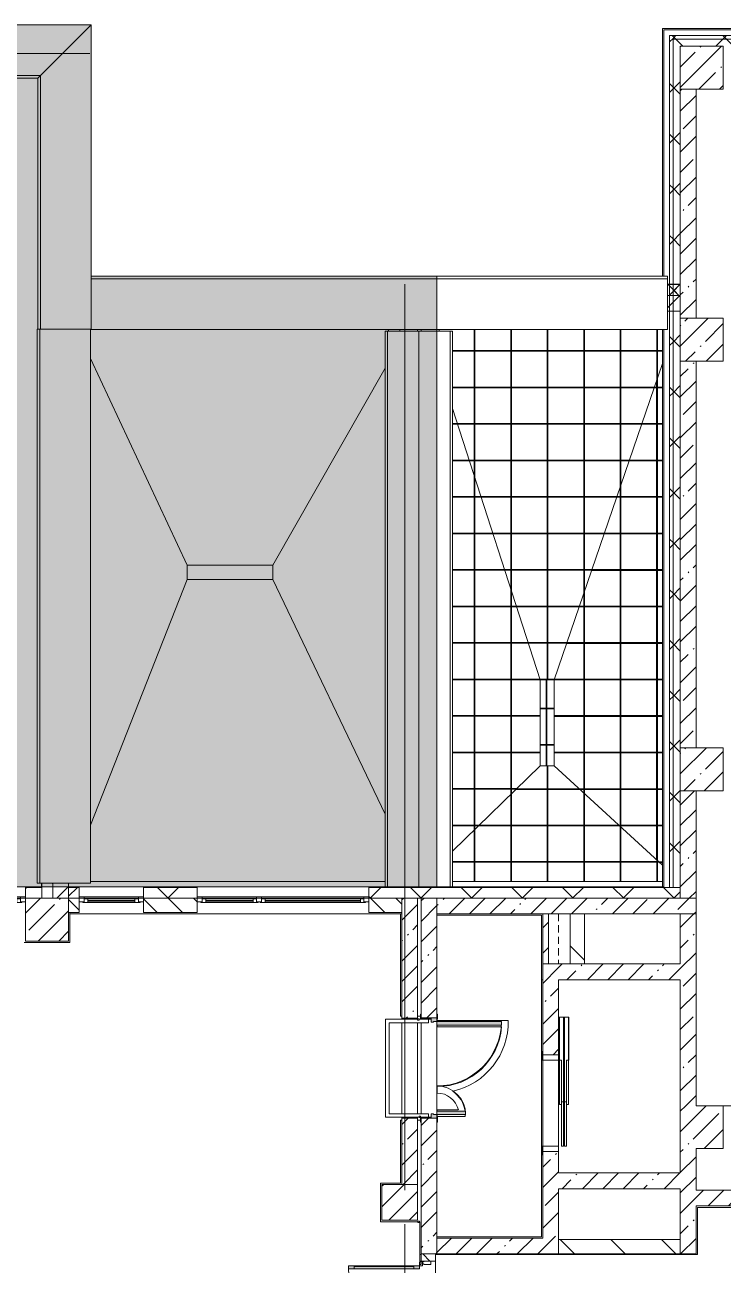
# Model space of a CAD drawing. Header units: millimetres. Extents: x 2623 to 210903, y -8553 to 29000.
# Drawn here: x 116893 to 126653, y 10072 to 27400 of the extents above; entities that cross this region are included whole.
import ezdxf

# ---------------------------------------------------------------- set-up
doc = ezdxf.new("R2010")
doc.units = ezdxf.units.MM
doc.linetypes.add('200_ШТРИХ__ш1_п0_6_', pattern=[160, 100, -60])
doc.linetypes.add('Осевая', pattern=[3175, 635, -476.25, 1587.5, -476.25])
for name, color, linetype, lineweight in [('A-DETL-3', 7, 'Continuous', 5), ('A-DETL-MBND-1', 7, '200_ШТРИХ__ш1_п0_6_', 9), ('A-GENM-2', 7, 'Continuous', 5), ('A-GLAZ-2', 7, 'Continuous', 5), ('A-GLAZ-CWMG-2', 7, 'Continuous', 5), ('A-ROOF-1', 7, 'Continuous', 5), ('A-ROOF-PATT', 7, 'Continuous', 5), ('A-WALL', 7, 'Continuous', 9), ('A-WALL-4', 7, 'Continuous', 5), ('I-WALL-4', 7, 'Continuous', 5), ('S-COLS-1', 7, 'Continuous', 5), ('Оси', 7, 'Continuous', 9), ('Оси-2', 7, 'Осевая', 9)]:
    doc.layers.add(name, color=color, linetype=linetype, lineweight=lineweight)
doc.layers.add('A-DETL-GENF-6', color=7, linetype='Continuous', lineweight=9, true_color=0xc0c0c0, transparency=0.4)
for name, color, linetype, lineweight, true_color in [('A-DETL-GENF-7', 7, 'Continuous', 5, 0xaaaaaa), ('A-DETL-GENF-8', 7, 'Continuous', 5, 0xe2e2e2), ('A-DOOR-4', 7, 'Continuous', 5, 0xe2e2e2), ('A-DOOR-5', 7, 'Continuous', 5, 0xaaaaaa), ('A-DOOR-FRAM-3', 7, 'Continuous', 5, 0xe2e2e2), ('A-DOOR-FRAM-5', 7, 'Continuous', 5, 0xaaaaaa), ('A-FLOR-2', 7, 'Continuous', 5, 0xb7b7b7), ('A-FLOR-3', 7, 'Continuous', 5, 0xaaaaaa), ('A-GENM-3', 7, 'Continuous', 5, 0x737373), ('A-WALL-5', 7, 'Continuous', 5, 0x737373), ('A-WALL-6', 7, 'Continuous', 9, 0x737373), ('I-WALL-5', 7, 'Continuous', 5, 0x737373)]:
    doc.layers.add(name, color=color, linetype=linetype, lineweight=lineweight, true_color=true_color)
pattern_1 = [(45, (83893.37, 0), (-353.5534, 353.5534), []), (135, (83893.37, 0), (-353.5534, -353.5534), [])]
pattern_2 = [(45, (83893.37, 0), (-285.123, 285.123), []), (45, (84178.5, 0), (-285.123, 285.123), [504.031, -100.806, 16.764, -84.042])]
pattern_3 = [(135, (83893.37, 0), (-353.5534, -353.5534), [])]

# ---------------------------------------------------------------- blocks, each defined once
blk = doc.blocks.new('парапет1 - парапет-18629556-3_1_3_птичка')
at = {"layer": 'A-GENM-2'}
blk.add_line((-2411, 27400), (33928, 27400), dxfattribs=at)
at = {"layer": 'A-GENM-3'}
for p, q in [((33926, 27398), (33219, 26691)), ((33928, 27398), (33928, 23147)), ((33219, 26691), (-1702, 26691)), ((33219, 26691), (33183, 26655)), ((33219, 23147), (33219, 26691)), ((-1665, 26654), (33182, 26654)), ((33182, 26654), (33182, 23147)), ((33928, 23147), (33920, 23147))]:
    blk.add_line(p, q, dxfattribs=at)
blk.add_open_spline([(33183, 26655), (33182, 26654), (33182, 26654), (33182, 26654), (33182, 26654)], degree=3, dxfattribs=at)
blk = doc.blocks.new('BSC_Колонна _Прямоугольная - 600х600-V62-3_1_3_птичка')
at = {"layer": 'S-COLS-1'}
h = blk.add_hatch(dxfattribs=at)
h.set_pattern_fill('FP_76', color=256, style=0, pattern_type=2)
h.set_pattern_definition([(45, (-42460, -26800), (-285.123, 285.123), []), (45, (-42174.88, -26800), (-285.123, 285.123), [504.031, -100.806, 16.764, -84.042])])
h.paths.add_polyline_path([(-300, -300), (300, -300), (300, 300), (-300, 300)])
for p, q in [((300, 300), (-300, 300)), ((-300, 300), (-300, -300)), ((300, -300), (300, 300)), ((-300, -300), (300, -300))]:
    blk.add_line(p, q, dxfattribs=at)
blk = doc.blocks.new('BSC_Колонна _Прямоугольная - 600х600-V67-3_1_3_птичка')
at = {"layer": 'S-COLS-1'}
h = blk.add_hatch(dxfattribs=at)
h.set_pattern_fill('FP_82', color=256, style=0, pattern_type=2)
h.set_pattern_definition([(45, (-42460, -17000), (-285.123, 285.123), []), (45, (-42174.88, -17000), (-285.123, 285.123), [504.031, -100.806, 16.764, -84.042])])
h.paths.add_polyline_path([(-300, -300), (300, -300), (300, 300), (-300, 300)])
for p, q in [((300, 300), (-300, 300)), ((-300, 300), (-300, -300)), ((300, -300), (300, 300)), ((-300, -300), (300, -300))]:
    blk.add_line(p, q, dxfattribs=at)
blk = doc.blocks.new('BSC_Колонна _Прямоугольная - 600х600-V68-3_1_3_птичка')
at = {"layer": 'S-COLS-1'}
h = blk.add_hatch(dxfattribs=at)
h.set_pattern_fill('FP_83', color=256, style=0, pattern_type=2)
h.set_pattern_definition([(45, (-42460, -23000), (-285.123, 285.123), []), (45, (-42174.88, -23000), (-285.123, 285.123), [504.031, -100.806, 16.764, -84.042])])
h.paths.add_polyline_path([(-300, -300), (300, -300), (300, 300), (-300, 300), (-300, -210)])
for p, q in [((300, 300), (-300, 300)), ((-300, 300), (-300, -300)), ((300, -300), (300, 300)), ((-300, -300), (300, -300))]:
    blk.add_line(p, q, dxfattribs=at)
blk = doc.blocks.new('BSC_Колонна _Прямоугольная - 600х600-V82-3_1_3_птичка')
at = {"layer": 'S-COLS-1'}
h = blk.add_hatch(dxfattribs=at)
h.set_pattern_fill('FP_93', color=256, style=0, pattern_type=2)
h.set_pattern_definition([(45, (-33310, -14900), (-285.123, 285.123), []), (45, (-33024.88, -14900), (-285.123, 285.123), [504.031, -100.806, 16.764, -84.042])])
h.paths.add_polyline_path([(-300, -300), (300, -300), (300, 300), (-300, 300), (-300, -208)])
for p, q in [((300, 300), (-300, 300)), ((-300, 300), (-300, -300)), ((300, -300), (300, 300)), ((-300, -300), (300, -300))]:
    blk.add_line(p, q, dxfattribs=at)
blk = doc.blocks.new('110_Дверь_СКБ_2Ст - Д-2 1450x2100h_Лестничная клетка EIS60-31576737-3_1_3_птичка')
at = {"layer": 'A-DOOR-4'}
for points in [[(-588, 507), (-588, 1010), (-638, 1010), (-638, 110), (-588, 110)], [(662, 510), (612, 510), (612, 110), (662, 110)], [(712, 30), (698, 30), (698, -110), (712, -110)]]:
    blk.add_hatch(color=256, dxfattribs=at).paths.add_polyline_path(points)
h = blk.add_hatch(color=256, dxfattribs=at)
h.paths.add_polyline_path([(712, 110), (662, 110), (662, 60), (652, 60), (652, 30), (712, 30)])
h.paths.add_polyline_path([(-628, 30), (-628, 60), (-638, 60), (-638, 110), (-688, 110), (-688, 30)])
at = {"layer": 'A-DOOR-FRAM-3'}
for points in [[(-673, 110), (-673, 118), (-743, 118), (-743, 110), (-697, 110)], [(-673, 30), (-688, 30), (-688, -110), (-673, -110)], [(767, 110), (767, 118), (698, 118), (698, 110)], [(-673, -110), (-743, -110), (-743, -118), (-673, -118)], [(767, -118), (767, -110), (698, -110), (698, -118)]]:
    blk.add_hatch(color=256, dxfattribs=at).paths.add_polyline_path(points)
at = {"layer": 'A-DOOR-5'}
for p, q in [((-638, 1010), (-638, 110)), ((-588, 1010), (-638, 1010)), ((-588, 110), (-588, 1010)), ((662, 510), (612, 510)), ((612, 510), (612, 110)), ((662, 110), (662, 510)), ((-638, 110), (-588, 110)), ((612, 110), (662, 110))]:
    blk.add_line(p, q, dxfattribs=at)
for centre, radius, start, end in [((-638, 110), 900, 0, 90), ((662, 110), 400, 90, 180)]:
    blk.add_arc(centre, radius, start, end, dxfattribs=at)
at = {"layer": 'A-DOOR-FRAM-5'}
for p, q in [((-673, 118), (-743, 118)), ((-743, 118), (-743, 110)), ((-743, 110), (-673, 110)), ((-638, 110), (-688, 110)), ((-688, 110), (-688, 30)), ((-688, 30), (-628, 30)), ((-673, 30), (-688, 30)), ((-688, 30), (-688, -110)), ((-673, 110), (-673, 118)), ((-673, -110), (-673, 30)), ((-638, 60), (-638, 110)), ((-628, 60), (-638, 60)), ((-628, 30), (-628, 60)), ((662, 60), (652, 60)), ((652, 60), (652, 30)), ((652, 30), (712, 30)), ((662, 110), (662, 60)), ((712, 110), (662, 110)), ((767, 118), (698, 118)), ((698, 118), (698, 110)), ((698, 110), (767, 110)), ((712, 30), (698, 30)), ((698, 30), (698, -110)), ((712, 30), (712, 110)), ((712, -110), (712, 30)), ((767, 110), (767, 118)), ((-673, -110), (-743, -110)), ((-743, -110), (-743, -118)), ((-743, -118), (-673, -118)), ((-688, -110), (-673, -110)), ((-673, -118), (-673, -110)), ((698, -110), (712, -110)), ((767, -110), (698, -110)), ((698, -110), (698, -118)), ((698, -118), (767, -118)), ((767, -118), (767, -110))]:
    blk.add_line(p, q, dxfattribs=at)
blk = doc.blocks.new('Gfhfgtnyfz rhsirf 1 - Gfhfgtnyfz rhsirf 3-21026214-3_1_3_птичка')
at = {"layer": 'A-GENM-2'}
for p, q in [((38780, 23120), (38966, 23120)), ((38966, 23120), (38998, 23120)), ((38966, 15358), (38966, 23120)), ((38998, 23120), (38999, 23120)), ((38999, 15358), (38999, 23120))]:
    blk.add_line(p, q, dxfattribs=at)
at = {"layer": 'A-GENM-3'}
for p, q in [((38057, 23120), (38057, 15358)), ((38057, 23120), (38058, 23120)), ((38058, 23120), (38090, 23120)), ((38090, 23120), (38528, 23120)), ((38090, 23120), (38090, 15358)), ((38528, 23120), (38780, 23120)), ((38528, 15358), (38528, 23120))]:
    blk.add_line(p, q, dxfattribs=at)
blk = doc.blocks.new('парапет6 - парапет-21094616-3_1_3_птичка')
at = {"layer": 'A-GENM-3'}
for p, q in [((33173, 23147), (33173, 15407)), ((33173, 23147), (33174, 23147)), ((33174, 23147), (33211, 23147)), ((33211, 23147), (33920, 23147)), ((33211, 23147), (33211, 15407)), ((33920, 15407), (33920, 23147)), ((33174, 15407), (33173, 15407)), ((33211, 15407), (33174, 15407)), ((33920, 15407), (33211, 15407))]:
    blk.add_line(p, q, dxfattribs=at)
blk = doc.blocks.new('120_Окно_СКБ_1Ст - 120_Окно_СКБ_1Ст 900х2500_h_-20664874-3_1_3_птичка')
at = {"layer": 'A-GLAZ-2'}
for p, q in [((-450, -127), (-450, -57)), ((-450, -57), (-380, -57)), ((450, -57), (-450, -57)), ((-380, -127), (-450, -127)), ((-450, -127), (-400, -127)), ((-380, -127), (-400, -127)), ((-400, -127), (-400, -137)), ((-400, -137), (400, -137)), ((400, -137), (-400, -137)), ((-380, -57), (-380, -127)), ((380, -87), (-380, -87)), ((-380, -87), (-380, -127)), ((-330, -137), (-330, -87)), ((-330, -107), (330, -107)), ((330, -117), (-330, -117)), ((330, -137), (330, -87)), ((380, -127), (380, -57)), ((380, -57), (450, -57)), ((380, -127), (380, -87)), ((450, -127), (380, -127)), ((400, -127), (380, -127)), ((400, -127), (450, -127)), ((400, -137), (400, -127)), ((450, -57), (450, -127))]:
    blk.add_line(p, q, dxfattribs=at)
blk = doc.blocks.new('120_Окно_СКБ_1Ст - 120_Окно_СКБ_1Ст_900х2500_h_-20705657-3_1_3_птичка')
at = {"layer": 'A-GLAZ-2'}
for p, q in [((-450, -127), (-450, -57)), ((-450, -57), (-380, -57)), ((450, -57), (-450, -57)), ((-380, -127), (-450, -127)), ((-450, -127), (-400, -127)), ((-380, -127), (-400, -127)), ((-400, -127), (-400, -137)), ((-400, -137), (400, -137)), ((400, -137), (-400, -137)), ((-380, -57), (-380, -127)), ((380, -87), (-380, -87)), ((-380, -87), (-380, -127)), ((-330, -137), (-330, -87)), ((-330, -107), (330, -107)), ((330, -117), (-330, -117)), ((330, -137), (330, -87)), ((380, -127), (380, -57)), ((380, -57), (450, -57)), ((380, -127), (380, -87)), ((450, -127), (380, -127)), ((400, -127), (380, -127)), ((400, -127), (450, -127)), ((400, -137), (400, -127)), ((450, -57), (450, -127))]:
    blk.add_line(p, q, dxfattribs=at)
blk = doc.blocks.new('120_Окно_СКБ_2Ст - 120_Окно_СКБ_2Ст 2400х2500 _мал створка слева_-22817474-3_1_3_птичка')
at = {"layer": 'A-GLAZ-2'}
for p, q in [((-1130, 127), (-1200, 127)), ((-1200, 127), (-1200, 57)), ((-1200, 127), (-1150, 127)), ((-1200, 57), (-1130, 57)), ((1200, 57), (-1200, 57)), ((-1150, 127), (-1150, 137)), ((-1150, 137), (320, 137)), ((320, 137), (-1150, 137)), ((-1130, 127), (-1150, 127)), ((-1130, 57), (-1130, 127)), ((-1130, 87), (-1130, 127)), ((300, 87), (-1130, 87)), ((-1080, 137), (-1080, 87)), ((250, 117), (-1080, 117)), ((-1080, 107), (250, 107)), ((250, 137), (250, 87)), ((370, 127), (300, 127)), ((300, 127), (300, 57)), ((300, 127), (300, 87)), ((320, 127), (300, 127)), ((300, 57), (370, 57)), ((320, 137), (320, 127)), ((320, 127), (350, 127)), ((350, 127), (350, 137)), ((350, 137), (1150, 137)), ((1150, 137), (350, 137)), ((370, 127), (350, 127)), ((370, 57), (370, 127)), ((370, 87), (370, 127)), ((1130, 87), (370, 87)), ((420, 137), (420, 87)), ((1080, 117), (420, 117)), ((420, 107), (1080, 107)), ((1080, 137), (1080, 87)), ((1200, 127), (1130, 127)), ((1130, 127), (1130, 57)), ((1130, 127), (1130, 87)), ((1150, 127), (1130, 127)), ((1130, 57), (1200, 57)), ((1150, 137), (1150, 127)), ((1150, 127), (1200, 127)), ((1200, 57), (1200, 127))]:
    blk.add_line(p, q, dxfattribs=at)
blk = doc.blocks.new('BSC_Колонна _Прямоугольная - 500х500-V168-3_1_3_птичка')
at = {"layer": 'S-COLS-1'}
h = blk.add_hatch(dxfattribs=at)
h.set_pattern_fill('FP_133', color=256, style=0, pattern_type=2)
h.set_pattern_definition([(45, (-38240, -10950), (-285.123, 285.123), []), (45, (-37954.88, -10950), (-285.123, 285.123), [504.031, -100.806, 16.764, -84.042])])
h.paths.add_polyline_path([(-250, -250), (250, -250), (250, 250), (-250, 250)])
for p, q in [((250, 250), (-250, 250)), ((-250, 250), (-250, -250)), ((250, -250), (250, 250)), ((-250, -250), (250, -250))]:
    blk.add_line(p, q, dxfattribs=at)
blk = doc.blocks.new('парапет10 - парапет-22960140-3_1_3_птичка')
at = {"layer": 'A-GENM-2'}
for p, q in [((41980, 23888), (33928, 23888)), ((38760, 23851), (41980, 23851)), ((41980, 23888), (41980, 23887)), ((41980, 23887), (41980, 23851)), ((41980, 23851), (41980, 23142)), ((41980, 23142), (38760, 23142))]:
    blk.add_line(p, q, dxfattribs=at)
at = {"layer": 'A-GENM-3'}
for p, q in [((33928, 23851), (38760, 23851)), ((38760, 23142), (33920, 23142))]:
    blk.add_line(p, q, dxfattribs=at)
blk = doc.blocks.new('DOR_Дверь лифта - 1350х2050h-V179-3_1_3_птичка')
at = {"layer": 'A-DOOR-5'}
for p, q in [((-600, 125), (-720, 125)), ((-720, 125), (-720, 110)), ((-720, 110), (-600, 110)), ((-675, 110), (-675, -110)), ((-600, 110), (-675, 110)), ((-600, 110), (-600, 125)), ((600, 110), (-600, 110)), ((-600, 110), (-600, -110)), ((720, 125), (600, 125)), ((600, 125), (600, 110)), ((600, -110), (600, 110)), ((675, 110), (600, 110)), ((600, 110), (720, 110)), ((675, -110), (675, 110)), ((720, 110), (720, 125)), ((-675, -110), (-600, -110)), ((-600, -110), (600, -110)), ((-600, -150), (-600, -180)), ((20, -150), (-600, -150)), ((-20, -120), (-20, -150)), ((600, -120), (-20, -120)), ((-20, -150), (600, -150)), ((20, -180), (20, -150)), ((600, -110), (675, -110)), ((600, -150), (600, -120)), ((-600, -180), (20, -180)), ((-600, -190), (-600, -220)), ((20, -190), (-600, -190)), ((-600, -220), (20, -220)), ((-20, -220), (-20, -250)), ((600, -220), (-20, -220)), ((-20, -250), (600, -250)), ((20, -220), (20, -190)), ((600, -250), (600, -220))]:
    blk.add_line(p, q, dxfattribs=at)
at = {"layer": 'A-DOOR-FRAM-5'}
for p, q in [((600, -117), (600, -120)), ((1203, -117), (600, -117)), ((600, -120), (1200, -120)), ((1200, -120), (1200, -180)), ((1203, -183), (1203, -117)), ((1200, -180), (20, -180)), ((20, -180), (20, -183)), ((20, -183), (1203, -183)), ((1203, -187), (20, -187)), ((20, -187), (20, -190)), ((20, -190), (1200, -190)), ((600, -250), (600, -253)), ((1200, -250), (600, -250)), ((600, -253), (1203, -253)), ((1200, -190), (1200, -250)), ((1203, -253), (1203, -187))]:
    blk.add_line(p, q, dxfattribs=at)
blk = doc.blocks.new('Дверь_Витражная_остекление_ - ДВН_ДАО_Главный вход_1800 в свету 5-32258809-3_1_3_птичка')
at = {"layer": 'A-DETL-GENF-8'}
for points in [[(-947.5, -1012.5), (-947.5, -20), (-992.5, -20), (-992.5, -1012.5)], [(1042.5, -1012.5), (1042.5, -20), (997.5, -20), (997.5, -1012.5)]]:
    blk.add_hatch(color=256, dxfattribs=at).paths.add_polyline_path(points)
at = {"layer": 'A-DETL-GENF-7'}
for p, q in [((-947.5, -20), (-992.5, -20)), ((-992.5, -1012.5), (-992.5, -20)), ((-947.5, -20), (-992.5, -20)), ((-992.5, -20), (-992.5, -1012.5)), ((-992.5, -100), (-947.5, -100)), ((-982.5, -932.5), (-982.5, -100)), ((-947.5, -1012.5), (-947.5, -20)), ((-947.5, -1012.5), (-947.5, -20)), ((988.5, -932.5), (988.5, -100)), ((997.5, -1012.5), (997.5, -20)), ((997.5, -20), (997.5, -1012.5)), ((1042.5, -100), (997.5, -100)), ((1032.5, -932.5), (1032.5, -100)), ((1042.5, -1012.5), (1042.5, -20)), ((1042.5, -1012.5), (1042.5, -20)), ((-992.5, -932.5), (-947.5, -932.5)), ((-992.5, -1012.5), (-947.5, -1012.5)), ((-992.5, -1012.5), (-947.5, -1012.5)), ((1042.5, -932.5), (997.5, -932.5)), ((1042.5, -1012.5), (997.5, -1012.5)), ((997.5, -1012.5), (1042.5, -1012.5))]:
    blk.add_line(p, q, dxfattribs=at)
at = {"layer": 'A-DOOR-5'}
for p, q in [((-1042.5, 20), (-992.5, 20)), ((-1042.5, -20), (-1042.5, 20)), ((-992.5, 20), (-992.5, -20)), ((992.5, 20), (1042.5, 20)), ((992.5, -20), (992.5, 20)), ((1042.5, 20), (1042.5, -20)), ((-992.5, -20), (-1042.5, -20)), ((-992.5, -1012.5), (-992.5, -20)), ((992.5, -1012.5), (992.5, -20)), ((1042.5, -20), (992.5, -20))]:
    blk.add_line(p, q, dxfattribs=at)
for centre, start, end in [((992.5, -20), 208.98841, 212.15997), ((992.5, -20), 218.4779, 270), ((-992.5, -20), 270, 285.59895)]:
    blk.add_arc(centre, 992.5, start, end, dxfattribs=at)
blk = doc.blocks.new('Прямоугольный импост - Импост структурный с накладкой - 160мм Темный-32469899-3_1_3_птичка')
at = {"layer": 'A-GLAZ-CWMG-2'}
for p, q in [((0, 17), (-50, 17)), ((-50, 17), (-50, 0)), ((-50, 0), (-40, 0)), ((-40, 0), (-40, -40)), ((-10, -40), (-10, 0)), ((-10, 0), (0, 0)), ((0, 0), (0, 17)), ((-40, -40), (-50, -40)), ((-50, -40), (-50, -140)), ((-50, -140), (0, -140)), ((0, -40), (-10, -40)), ((0, -140), (0, -40))]:
    blk.add_line(p, q, dxfattribs=at)

msp = doc.modelspace()

# ---------------------------------------------------------------- hatches: boundary and pattern name
at = {"layer": 'A-DETL-GENF-6'}
msp.add_hatch(color=256, dxfattribs=at).paths.add_polyline_path([(82965.6, 14774.9), (83625.4, 14774.9), (83625.4, 15358), (122653.4, 15358), (122653.4, 23888.3), (117821.4, 23888.3), (117821.4, 27398.1), (81484.3, 27398.1), (81484.3, 14774.9), (82499.5, 14774.9)])
at = {"layer": 'A-ROOF-PATT'}
h = msp.add_hatch(dxfattribs=at)
h.set_pattern_fill('FP_142', color=256, style=0, pattern_type=2)
h.set_pattern_definition([(0, (83908.45, -96.4), (0, 509.904), []), (0, (83908.45, -106.4), (0, 509.904), []), (90, (83913.45, -101.4), (-510, 3e-14), []), (90, (83903.45, -101.4), (-510, 3e-14), [])])
h.paths.add_polyline_path([(124093.4, 18250), (124293.4, 18250), (125803.4, 22668.2), (125803.4, 23141.9), (122683.4, 23141.9), (122683.4, 23120.1), (122872.1, 23120.1), (122872.1, 22038.8), (123982.6, 18593.7)])
h = msp.add_hatch(dxfattribs=at)
h.set_pattern_fill('FP_139', color=256, style=0, pattern_type=2)
h.set_pattern_definition([(270, (83979.97, -106.3), (509.179, 3e-14), []), (270, (83970, -106.3), (509.179, 3e-14), []), (0, (83975, -111.3), (0, 510), []), (0, (83975, -101.3), (0, 510), [])])
h.paths.add_polyline_path([(125803.4, 15660.1), (125803.4, 22668.2), (124293.4, 18250), (124293.4, 17050), (125598.6, 15848.6)])
h = msp.add_hatch(dxfattribs=at)
h.set_pattern_fill('FP_140', color=256, style=0, pattern_type=2)
h.set_pattern_definition([(90, (83975.4, -1125), (-509.077, 3e-14), []), (90, (83985.4, -1125), (-509.077, 3e-14), []), (180, (83980.4, -1120), (-6e-14, -510), []), (180, (83980.4, -1130), (-6e-14, -510), [])])
h.paths.add_polyline_path([(122872.1, 15858.1), (124093.4, 17050), (124093.4, 18250), (122872.1, 22038.8), (122872.1, 17005.5)])
h = msp.add_hatch(dxfattribs=at)
h.set_pattern_fill('FP_143', color=256, style=0, pattern_type=2)
h.set_pattern_definition([(0, (83893.37, 5), (0, 510), []), (0, (83893.37, -5), (0, 510), []), (90, (83898.37, 0), (-510, 3e-14), []), (90, (83888.37, 0), (-510, 3e-14), [])])
h.paths.add_polyline_path([(124293.4, 17050), (124293.4, 18250), (124093.4, 18250), (124093.4, 17050)])
h = msp.add_hatch(dxfattribs=at)
h.set_pattern_fill('FP_141', color=256, style=0, pattern_type=2)
h.set_pattern_definition([(180, (83909.3, -79.3), (-6e-14, -509.031), []), (180, (83909.3, -69.3), (-6e-14, -509.031), []), (270, (83904.3, -74.3), (510, 3e-14), []), (270, (83914.3, -74.3), (510, 3e-14), [])])
h.paths.add_polyline_path([(125803.4, 15430), (125803.4, 15660.1), (124293.4, 17050), (124093.4, 17050), (122872.1, 15858.1), (122872.1, 15430), (124293.4, 15430)])
at = {"layer": 'A-WALL-4'}
h = msp.add_hatch(dxfattribs=at)
h.set_pattern_fill('FP_73', color=256, style=0, pattern_type=2)
h.set_pattern_definition(pattern_1)
h.paths.add_polyline_path([(125903.4, 15350), (125953.4, 15350), (125953.4, 27250), (125903.4, 27250), (125903.4, 15358)])
h = msp.add_hatch(dxfattribs=at)
h.set_pattern_fill('FP_73', color=256, style=0, pattern_type=2)
h.set_pattern_definition(pattern_1)
h.paths.add_polyline_path([(168463.4, 27200), (168463.4, 27250), (164243.4, 27250), (164243.4, 27200), (168262.3, 27200)])
h.paths.add_polyline_path([(160338.6, 27200), (161143.4, 27200), (161143.4, 27250), (160243.4, 27250), (160243.4, 27200)])
h.paths.add_polyline_path([(151003.4, 27200), (151003.4, 27250), (146753.4, 27250), (146753.4, 27200), (150084.3, 27200)])
h.paths.add_polyline_path([(153503.4, 27200), (154703.4, 27200), (154703.4, 27250), (153503.4, 27250)])
h.paths.add_polyline_path([(156803.4, 27200), (158143.4, 27200), (158143.4, 27250), (156803.4, 27250)])
h.paths.add_polyline_path([(145423.3, 27200), (145853.4, 27200), (145853.4, 27250), (143753.4, 27250), (143753.4, 27200), (144491.1, 27200)])
h.paths.add_polyline_path([(142626.7, 27200), (142853.4, 27200), (142853.4, 27250), (141753.4, 27250), (141753.4, 27200)])
h.paths.add_polyline_path([(137965.7, 27200), (138653.4, 27200), (138653.4, 27250), (137153.4, 27250), (137153.4, 27200)])
h.paths.add_polyline_path([(134236.8, 27200), (134653.4, 27200), (134653.4, 27250), (133553.7, 27250), (133553.7, 27200)])
h.paths.add_polyline_path([(126053.4, 27200), (128453.4, 27200), (128453.4, 27250), (125953.4, 27250), (125953.4, 27200)])
h.paths.add_polyline_path([(131553.4, 27200), (132653.7, 27200), (132653.7, 27250), (131553.4, 27250)])
h = msp.add_hatch(dxfattribs=at)
h.set_pattern_fill('FP_73', color=256, style=0, pattern_type=2)
h.set_pattern_definition(pattern_1)
h.paths.add_polyline_path([(126053.4, 15350), (126053.4, 27200), (125953.4, 27200), (125953.4, 15350)])
h = msp.add_hatch(dxfattribs=at)
h.set_pattern_fill('FP_73', color=256, style=0, pattern_type=2)
h.set_pattern_definition(pattern_1)
h.paths.add_polyline_path([(168463.4, 27100), (168463.4, 27200), (164243.4, 27200), (164243.4, 27100), (168262.3, 27100)])
h.paths.add_polyline_path([(153503.4, 27100), (154703.4, 27100), (154703.4, 27200), (153503.4, 27200)])
h.paths.add_polyline_path([(156803.4, 27100), (158143.4, 27100), (158143.4, 27200), (156803.4, 27200)])
h.paths.add_polyline_path([(151003.4, 27100), (151003.4, 27200), (146753.4, 27200), (146753.4, 27100), (150084.3, 27100)])
h.paths.add_polyline_path([(160243.4, 27100), (161143.4, 27100), (161143.4, 27200), (160243.4, 27200)])
h.paths.add_polyline_path([(138653.4, 27100), (138653.4, 27200), (137153.4, 27200), (137153.4, 27100), (137965.7, 27100)])
h.paths.add_polyline_path([(145423.3, 27100), (145853.4, 27100), (145853.4, 27200), (143753.4, 27200), (143753.4, 27100), (144491.1, 27100)])
h.paths.add_polyline_path([(141753.4, 27100), (142853.4, 27100), (142853.4, 27200), (141753.4, 27200)])
h.paths.add_polyline_path([(132653.7, 27100), (132653.7, 27200), (131553.4, 27200), (131553.4, 27100), (132372.4, 27100)])
h.paths.add_polyline_path([(133553.7, 27100), (134653.4, 27100), (134653.4, 27200), (133553.7, 27200)])
h.paths.add_polyline_path([(127711.4, 27100), (128453.4, 27100), (128453.4, 27200), (126053.4, 27200), (126053.4, 27100), (126653.4, 27100)])
h = msp.add_hatch(dxfattribs=at)
h.set_pattern_fill('FP_73', color=256, style=0, pattern_type=2)
h.set_pattern_definition(pattern_1)
h.paths.add_polyline_path([(126053.4, 23620), (126053.4, 23770), (125873.4, 23770), (125873.4, 23620)])
h = msp.add_hatch(dxfattribs=at)
h.set_pattern_fill('FP_73', color=256, style=0, pattern_type=2)
h.set_pattern_definition(pattern_1)
h.paths.add_polyline_path([(125847, 15200), (126053.4, 15200), (126053.4, 15350), (121703.4, 15350), (121703.4, 15200), (123982.6, 15200)])
h.paths.add_polyline_path([(113903.4, 15200), (116003.4, 15200), (116003.4, 15350), (113910.4, 15349), (113910.4, 15288), (113903.4, 15285), (113130.4, 15288), (113130.4, 15350), (109503.6, 15349), (109503.6, 15288), (109496.6, 15285), (108323.6, 15288), (108323.6, 15350), (103683.4, 15349), (103683.4, 15288), (103676.4, 15285), (102903.4, 15288), (102903.4, 15350), (98676.4, 15349), (98676.4, 15288), (98669.4, 15285), (98496.4, 15288), (98496.1, 15350), (96753.4, 15350), (96753.4, 15200), (113894.1, 15200)])
h.paths.add_polyline_path([(118553.4, 15200), (119303.4, 15200), (119303.4, 15350), (118553.4, 15350)])
h.paths.add_polyline_path([(117503.4, 15200), (117653.4, 15200), (117653.4, 15350), (117503.4, 15350), (117503.4, 15270.2)])
h.paths.add_polyline_path([(92153.4, 15200), (92153.4, 15350), (91553.4, 15350), (91553.4, 15200)])
h.paths.add_polyline_path([(93653.4, 15200), (93653.4, 15350), (93053.4, 15350), (93053.4, 15200), (93219.9, 15200)])
h.paths.add_polyline_path([(88558.8, 15200), (90653.4, 15200), (90653.4, 15350), (83933.4, 15350), (83933.4, 15293), (83783.4, 15293), (83783.4, 15200), (88553.4, 15200)])
h.paths.add_polyline_path([(117133.4, 15200), (117128.4, 15350), (116903.4, 15350), (116903.4, 15200)])
h = msp.add_hatch(dxfattribs=at)
h.set_pattern_fill('FP_71', color=256, style=0, pattern_type=2)
h.set_pattern_definition([(135, (83893.37, 0), (-176.7767, -176.7767), [])])
h.paths.add_polyline_path([(117653.4, 15000), (117653.4, 15200), (117503.4, 15200), (117503.4, 15000)])
h.paths.add_polyline_path([(119303.4, 15000), (119303.4, 15200), (118553.4, 15200), (118553.4, 15000)])
h.paths.add_polyline_path([(122118.2, 15000), (122163.4, 15000), (122163.4, 15200), (121703.4, 15200), (121703.4, 15000)])
at = {"layer": 'I-WALL-4'}
h = msp.add_hatch(dxfattribs=at)
h.set_pattern_fill('FP_69', color=256, style=0, pattern_type=2)
h.set_pattern_definition(pattern_2)
h.paths.add_polyline_path([(126053.4, 15200), (126273.4, 15200), (126273.4, 16700), (126053.4, 16700), (126053.4, 15848.6)])
h.paths.add_polyline_path([(126053.4, 17300), (126273.4, 17300), (126273.4, 22700), (126053.4, 22700), (126053.4, 20476.2)])
h.paths.add_polyline_path([(126053.4, 23300), (126273.4, 23300), (126273.4, 26500), (126053.4, 26500), (126053.4, 23368.5)])
h = msp.add_hatch(dxfattribs=at)
h.set_pattern_fill('FP_69', color=256, style=0, pattern_type=2)
h.set_pattern_definition(pattern_2)
h.paths.add_polyline_path([(125873.4, 23400), (126053.4, 23400), (126053.4, 23620), (125873.4, 23620)])
h = msp.add_hatch(dxfattribs=at)
h.set_pattern_fill('FP_73', color=256, style=0, pattern_type=2)
h.set_pattern_definition(pattern_1)
h.paths.add_polyline_path([(117283.4, 15358), (117283.4, 15407.3), (117133.4, 15407.3), (117133.4, 15358)])
h = msp.add_hatch(dxfattribs=at)
h.set_pattern_fill('FP_73', color=256, style=0, pattern_type=2)
h.set_pattern_definition(pattern_1)
h.paths.add_polyline_path([(117133.4, 15200), (117283.4, 15200), (117283.4, 15358), (117133.4, 15358), (117133.4, 15270.2)])
h = msp.add_hatch(dxfattribs=at)
h.set_pattern_fill('FP_69', color=256, style=0, pattern_type=2)
h.set_pattern_definition(pattern_2)
h.paths.add_polyline_path([(117457.2, 15358), (117503.4, 15358), (117503.4, 15407.3), (117283.4, 15407.3), (117283.4, 15358)])
h = msp.add_hatch(dxfattribs=at)
h.set_pattern_fill('FP_69', color=256, style=0, pattern_type=2)
h.set_pattern_definition(pattern_2)
h.paths.add_polyline_path([(117457.2, 15200), (117503.4, 15200), (117503.4, 15358), (117283.4, 15358), (117283.4, 15200)])
h = msp.add_hatch(dxfattribs=at)
h.set_pattern_fill('FP_69', color=256, style=0, pattern_type=2)
h.set_pattern_definition(pattern_2)
h.paths.add_polyline_path([(122163.4, 11200), (122383.4, 11200), (122383.4, 12125), (122163.4, 12125), (122163.4, 11221)])
h.paths.add_polyline_path([(122163.4, 13525), (122383.4, 13525), (122383.4, 15200), (122163.4, 15200), (122163.4, 13534.8)])
h = msp.add_hatch(dxfattribs=at)
h.set_pattern_fill('FP_69', color=256, style=0, pattern_type=2)
h.set_pattern_definition(pattern_2)
h.paths.add_polyline_path([(122584.3, 10230), (122653.4, 10230), (122653.4, 12125), (122433.4, 12125), (122433.4, 10230)])
h.paths.add_polyline_path([(122603.4, 13525), (122653.4, 13525), (122653.4, 15200), (122433.4, 15200), (122433.4, 13525), (122573.4, 13525)])
h = msp.add_hatch(dxfattribs=at)
h.set_pattern_fill('FP_69', color=256, style=0, pattern_type=2)
h.set_pattern_definition(pattern_2)
h.paths.add_polyline_path([(124713.4, 14980), (126273.4, 14980), (126273.4, 15200), (122653.4, 15200), (122653.4, 14980), (124513.4, 14980)])
h = msp.add_hatch(dxfattribs=at)
h.set_pattern_fill('FP_74', color=256, style=0, pattern_type=2)
h.set_pattern_definition([(45, (83893.37, 0), (-176.7767, 176.7767), [])])
h.paths.add_polyline_path([(124213.4, 14280), (124213.4, 14980), (124133.4, 14980), (124133.4, 14280)])
h = msp.add_hatch(dxfattribs=at)
h.set_pattern_fill('FP_72', color=256, style=0, pattern_type=2)
h.set_pattern_definition(pattern_3)
h.paths.add_polyline_path([(124713.4, 14280), (124713.4, 14980), (124513.4, 14980), (124513.4, 14280)])
h = msp.add_hatch(dxfattribs=at)
h.set_pattern_fill('FP_69', color=256, style=0, pattern_type=2)
h.set_pattern_definition(pattern_2)
h.paths.add_polyline_path([(126273.4, 10230), (126273.4, 11700), (126053.4, 11700), (126053.4, 10230)])
h.paths.add_polyline_path([(126273.4, 12300), (126273.4, 14980), (126053.4, 14980), (126053.4, 12300)])
h = msp.add_hatch(dxfattribs=at)
h.set_pattern_fill('FP_69', color=256, style=0, pattern_type=2)
h.set_pattern_definition(pattern_2)
h.paths.add_polyline_path([(124353.4, 10230), (124353.4, 11660), (124133.4, 11660), (124133.4, 10230)])
h.paths.add_polyline_path([(124353.4, 13010), (124353.4, 14280), (124133.4, 14280), (124133.4, 13010)])
h = msp.add_hatch(dxfattribs=at)
h.set_pattern_fill('FP_69', color=256, style=0, pattern_type=2)
h.set_pattern_definition(pattern_2)
h.paths.add_polyline_path([(126053.4, 14060), (126053.4, 14280), (124353.4, 14280), (124353.4, 14060), (125847, 14060)])
h = msp.add_hatch(dxfattribs=at)
h.set_pattern_fill('FP_69', color=256, style=0, pattern_type=2)
h.set_pattern_definition(pattern_2)
h.paths.add_polyline_path([(126053.4, 11140), (126053.4, 11360), (124353.4, 11360), (124353.4, 11140), (125847, 11140)])
h = msp.add_hatch(dxfattribs=at)
h.set_pattern_fill('FP_69', color=256, style=0, pattern_type=2)
h.set_pattern_definition(pattern_2)
h.paths.add_polyline_path([(128653.4, 10900), (128653.4, 11120), (126273.4, 11120), (126273.4, 10900)])
h = msp.add_hatch(dxfattribs=at)
h.set_pattern_fill('FP_69', color=256, style=0, pattern_type=2)
h.set_pattern_definition(pattern_2)
h.paths.add_polyline_path([(124133.4, 10230), (124133.4, 10450), (122653.4, 10450), (122653.4, 10230), (123982.6, 10230)])
h = msp.add_hatch(dxfattribs=at)
h.set_pattern_fill('FP_72', color=256, style=0, pattern_type=2)
h.set_pattern_definition(pattern_3)
h.paths.add_polyline_path([(126053.4, 10230), (126053.4, 10430), (124353.4, 10430), (124353.4, 10230), (125847, 10230)])
h = msp.add_hatch(dxfattribs=at)
h.set_pattern_fill('FP_72', color=256, style=0, pattern_type=2)
h.set_pattern_definition(pattern_3)
h.paths.add_polyline_path([(122433.4, 7900), (122633.4, 7900), (122633.4, 8000), (122433.4, 8000)])
h.paths.add_polyline_path([(122433.4, 10130), (122633.4, 10130), (122633.4, 10230), (122433.4, 10230)])
at = {"layer": 'S-COLS-1'}
h = msp.add_hatch(dxfattribs=at)
h.set_pattern_fill('FP_69', color=256, style=0, pattern_type=2)
h.set_pattern_definition(pattern_2)
h.paths.add_polyline_path([(126053.4, 11700), (126653.4, 11700), (126653.4, 12300), (126053.4, 12300)])

# ---------------------------------------------------------------- linework, layer by layer
at = {"layer": 'A-DETL-3'}
for p, q in [((117821.4, 27398.1), (81484.3, 27398.1)), ((117821.4, 23888.3), (117821.4, 27398.1)), ((122653.4, 23888.3), (117821.4, 23888.3)), ((122653.4, 15358), (122653.4, 23888.3)), ((83625.4, 15358), (122653.4, 15358))]:
    msp.add_line(p, q, dxfattribs=at)
at = {"layer": 'A-DETL-MBND-1'}
msp.add_line((124353.4, 14980), (124353.4, 14280), dxfattribs=at)
at = {"layer": 'A-FLOR-2'}
for p, q in [((117813, 22736.6), (119160.4, 19850)), ((120360.4, 19850), (121930.7, 22605.7)), ((119160.4, 19850), (120360.4, 19850)), ((119160.4, 19650), (119160.4, 19850)), ((120360.4, 19650), (120360.4, 19850)), ((117813, 16218.6), (119160.4, 19650)), ((120360.4, 19650), (119160.4, 19650)), ((121930.9, 16374), (120360.4, 19650)), ((121931.5, 15430), (117813, 15430))]:
    msp.add_line(p, q, dxfattribs=at)
at = {"layer": 'A-FLOR-3'}
for p, q in [((117523.4, 14980), (117523.4, 14580)), ((122143.4, 13550), (122143.4, 14980)), ((124113.4, 14960), (122653.4, 14960)), ((124113.4, 10470), (124113.4, 14960)), ((117523.4, 14580), (116883.4, 14580)), ((124133.4, 14060), (124113.4, 14060)), ((122163.4, 13550), (122143.4, 13550)), ((122425.4, 13550), (122383.4, 13550)), ((122382.9, 13508.5), (121934.8, 13508.5)), ((121934.8, 13508.5), (121934.8, 12138.5)), ((121984.8, 12188.5), (121984.8, 13458.5)), ((121984.8, 13458.5), (122534.8, 13458.5)), ((122534.8, 13508.5), (122402.9, 13508.5)), ((122534.8, 13458.5), (122534.8, 13508.5)), ((123649.6, 13491.9), (122654.8, 13491.9)), ((122654.8, 13491.9), (122654.8, 13475)), ((122654.8, 13425), (122654.8, 13401.9)), ((122654.8, 13401.9), (123557.1, 13401.9)), ((122654.8, 12567), (122654.8, 12477)), ((121934.8, 12138.5), (122402.9, 12138.5)), ((122534.8, 12188.5), (121984.8, 12188.5)), ((122534.8, 12140), (122534.8, 12188.5)), ((122951.9, 12240.8), (122654.8, 12240.8)), ((122654.8, 12240.8), (122654.8, 12225)), ((122654.8, 12175), (122654.8, 12150.8)), ((122654.8, 12150.8), (123049.2, 12150.8)), ((132053.4, 12300), (126653.4, 12300)), ((122143.4, 11220), (122143.4, 12100)), ((122143.4, 12100), (122163.4, 12100)), ((122383.4, 12100), (122425.4, 12100)), ((121863.4, 10680), (121863.4, 11220)), ((121863.4, 11220), (122143.4, 11220)), ((139691.2, 10880), (126293.4, 10880)), ((126293.4, 10880), (126293.4, 10220)), ((122387.9, 10680), (121863.4, 10680)), ((122413.4, 10129.4), (122413.4, 10680)), ((122653.4, 10470), (124113.4, 10470)), ((122433.4, 10220), (122412.9, 10220)), ((122412.9, 10220), (122412.9, 10129.7)), ((126293.4, 10220), (122633.4, 10220))]:
    msp.add_line(p, q, dxfattribs=at)
for centre, radius, start, end in [((122654.8, 13472), 905, 270, 355.56313), ((122654.8, 13472), 995, 282.67054, 1.1511), ((122654.8, 12172), 305, 13.0427, 90), ((122654.8, 12172), 395, 7.73102, 56.45952), ((122654.8, 12172), 395, 356.92799, 0.44718)]:
    msp.add_arc(centre, radius, start, end, dxfattribs=at)
at = {"layer": 'A-ROOF-1'}
for p, q in [((125803.4, 22668.2), (124293.4, 18250)), ((124093.4, 18250), (122871.7, 22039.9)), ((124093.4, 17050), (124093.4, 18250)), ((124093.4, 18250), (124293.4, 18250)), ((124293.4, 18250), (124293.4, 17050)), ((122871.1, 15857.1), (124093.4, 17050)), ((124293.4, 17050), (124093.4, 17050)), ((124293.4, 17050), (125803.9, 15659.6)), ((125803.5, 15430), (122871.1, 15430))]:
    msp.add_line(p, q, dxfattribs=at)
at = {"layer": 'A-WALL'}
for p, q in [((125823.4, 27330), (125823.4, 23887.4)), ((128453.4, 27330), (125823.4, 27330)), ((125903.4, 27250), (125903.4, 15350)), ((128453.4, 27250), (125903.4, 27250)), ((125953.4, 27200), (125953.4, 15350)), ((128453.4, 27200), (125953.4, 27200)), ((126053.4, 23773), (125873.4, 23773)), ((126053.4, 23770), (125873.4, 23770)), ((125823.4, 23141.9), (125823.4, 15350)), ((117126.4, 15353), (116903.4, 15353)), ((117133.4, 15350), (116903.4, 15350)), ((117126.4, 15358), (117126.4, 15350)), ((117133.4, 15407.3), (117133.4, 15200)), ((117283.4, 15407.3), (117283.4, 15200)), ((117503.4, 15358), (117503.4, 15200)), ((117653.4, 15353), (117503.4, 15353)), ((117653.4, 15350), (117503.4, 15350)), ((119303.4, 15353), (118553.4, 15353)), ((119303.4, 15350), (118553.4, 15350)), ((125823.4, 15353), (121703.4, 15353)), ((126053.4, 15350), (121703.4, 15350)), ((125803.4, 15358), (125823.4, 15358)), ((117653.4, 15200), (117503.4, 15200)), ((119303.4, 15200), (118553.4, 15200)), ((122163.4, 15200), (121703.4, 15200)), ((124213.4, 14980), (124133.4, 14980)), ((124713.4, 14980), (124513.4, 14980)), ((124513.4, 14280), (124713.4, 14280)), ((122653.4, 10230), (122653.4, 10450)), ((124353.4, 10430), (124353.4, 10230)), ((126053.4, 10230), (126053.4, 10430)), ((122633.4, 10230), (122433.4, 10230))]:
    msp.add_line(p, q, dxfattribs=at)
at = {"layer": 'A-WALL-4'}
for p, q in [((125803.4, 27350), (133553.7, 27350)), ((125803.4, 27350), (125803.4, 23887.4)), ((126053.4, 23400), (126053.4, 26500)), ((126053.4, 23778), (125873.4, 23778)), ((126053.4, 23620), (126053.4, 23778)), ((126053.4, 23620), (126053.4, 23620)), ((125803.4, 23141.9), (125803.4, 15358)), ((126053.4, 15200), (126053.4, 16700)), ((116903.4, 15358), (116903.4, 15200)), ((117653.4, 15000), (117653.4, 15358)), ((125803.4, 15358), (118553.4, 15358)), ((118553.4, 15358), (118553.4, 15000)), ((119303.4, 15000), (119303.4, 15358)), ((121703.4, 15358), (121703.4, 15000)), ((114503.4, 15200), (116903.4, 15200)), ((119303.4, 15200), (117503.4, 15200)), ((121703.4, 15200), (126053.4, 15200)), ((122163.4, 15000), (122163.4, 15200)), ((117503.4, 15000), (117653.4, 15000)), ((118553.4, 15000), (119303.4, 15000)), ((121703.4, 15000), (122163.4, 15000)), ((122402.9, 13514), (122382.9, 13514)), ((122382.9, 13514), (122382.9, 13494)), ((122382.9, 13494), (122402.9, 13494)), ((122402.9, 13494), (122402.9, 13514)), ((122422.9, 12156), (122402.9, 12156)), ((122402.9, 12156), (122402.9, 12136)), ((122402.9, 12136), (122422.9, 12136)), ((122422.9, 12136), (122422.9, 12156)), ((122387.9, 10689), (122387.9, 10669)), ((122407.9, 10689), (122387.9, 10689)), ((122387.9, 10669), (122407.9, 10669)), ((122407.9, 10669), (122407.9, 10689))]:
    msp.add_line(p, q, dxfattribs=at)
at = {"layer": 'A-WALL-5'}
for p, q in [((117126.4, 15358), (113980.4, 15358)), ((117503.4, 15358), (118553.4, 15358))]:
    msp.add_line(p, q, dxfattribs=at)
at = {"layer": 'A-WALL-6'}
msp.add_line((117128.4, 15350), (117128.4, 15407.3), dxfattribs=at)
at = {"layer": 'I-WALL-4'}
for p, q in [((126273.4, 23300), (126273.4, 26500)), ((126053.4, 23620), (125873.4, 23620)), ((125873.4, 23400), (126053.4, 23400)), ((126053.4, 23400), (126053.4, 23300)), ((122683.4, 23141.9), (122683.4, 23120.1)), ((126053.4, 22700), (126053.4, 17300)), ((126273.4, 17300), (126273.4, 22700)), ((126273.4, 15200), (126273.4, 16700)), ((119303.4, 15200), (121703.4, 15200)), ((122383.4, 13513.5), (122383.4, 15200)), ((122433.4, 15200), (122433.4, 13580)), ((126273.4, 15200), (122653.4, 15200)), ((122653.4, 13580), (122653.4, 15200)), ((126273.4, 14980), (126273.4, 15200)), ((117523.4, 15000), (117523.4, 14980)), ((122163.4, 14980), (117523.4, 14980)), ((122163.4, 15000), (122163.4, 13508.5)), ((122653.4, 14980), (124133.4, 14980)), ((124133.4, 14980), (124133.4, 13010)), ((124213.4, 14980), (124513.4, 14980)), ((124213.4, 14280), (124213.4, 14980)), ((124513.4, 14980), (124513.4, 14280)), ((124713.4, 14980), (126273.4, 14980)), ((124713.4, 14280), (124713.4, 14980)), ((126273.4, 14980), (126053.4, 14980)), ((126053.4, 14980), (126053.4, 14280)), ((126273.4, 12300), (126273.4, 14980)), ((124133.4, 14280), (124513.4, 14280)), ((126053.4, 14280), (124713.4, 14280)), ((124353.4, 13010), (124353.4, 14060)), ((124353.4, 14060), (126053.4, 14060)), ((126053.4, 14060), (126053.4, 12300)), ((122163.4, 13525), (122383.4, 13525)), ((122163.4, 12188.5), (122163.4, 13458.5)), ((122383.4, 13458.5), (122383.4, 12188.5)), ((122433.4, 12188.5), (122433.4, 13458.5)), ((122653.4, 13425), (122653.4, 12225)), ((124133.4, 13010), (124353.4, 13010)), ((122163.4, 12138.5), (122163.4, 11200)), ((122383.4, 11200), (122383.4, 12138.5)), ((122383.4, 12125), (122163.4, 12125)), ((122433.4, 12070), (122433.4, 10230)), ((122653.4, 10450), (122653.4, 12070)), ((124133.4, 11660), (124133.4, 10450)), ((124353.4, 11660), (124133.4, 11660)), ((124353.4, 11360), (124353.4, 11660)), ((126053.4, 11700), (126053.4, 11360)), ((126273.4, 11120), (126273.4, 11700)), ((126053.4, 11360), (124353.4, 11360)), ((124353.4, 10430), (124353.4, 11140)), ((124353.4, 11140), (126053.4, 11140)), ((126053.4, 11140), (126053.4, 10430)), ((128653.4, 11120), (126273.4, 11120)), ((126273.4, 10230), (126273.4, 10900)), ((126273.4, 10900), (139641.2, 10900)), ((124133.4, 10450), (122653.4, 10450)), ((126053.4, 10430), (124353.4, 10430)), ((122433.4, 10230), (122433.4, 10120)), ((122633.4, 10230), (124353.4, 10230)), ((122633.4, 10230), (122633.4, 7900)), ((124353.4, 10230), (126273.4, 10230)), ((122433.4, 10130), (122633.4, 10130))]:
    msp.add_line(p, q, dxfattribs=at)
at = {"layer": 'I-WALL-5'}
for p, q in [((121976.4, 23120.1), (121976.4, 23141.9)), ((122133.4, 23141.9), (122133.4, 23120.1)), ((122383.4, 23141.9), (122383.4, 23120.1)), ((122433.4, 23120.1), (122433.4, 23141.9)), ((117126.4, 15407.3), (117126.4, 15358)), ((117503.4, 15358), (117503.4, 15407.3))]:
    msp.add_line(p, q, dxfattribs=at)
at = {"layer": 'S-COLS-1'}
for p, q in [((126053.4, 12300), (126053.4, 11700)), ((126653.4, 12300), (126273.4, 12300)), ((126653.4, 11700), (126653.4, 12300)), ((126273.4, 11700), (126653.4, 11700))]:
    msp.add_line(p, q, dxfattribs=at)
at = {"layer": 'Оси'}
for p, q in [((105303.4, 27000), (117803.4, 27000)), ((122203.4, 11277.7), (122203.4, 23777.7))]:
    msp.add_line(p, q, dxfattribs=at)
at = {"layer": 'Оси-2'}
msp.add_line((122203.4, 7947.2), (122203.4, 11277.7), dxfattribs=at)

# ---------------------------------------------------------------- block references
at = {"layer": 'A-DOOR-5'}
for name, p, rotation in [('110_Дверь_СКБ_2Ст - Д-2 1450x2100h_Лестничная клетка EIS60-31576737-3_1_3_птичка', (122543.4, 12837.5), 269.9999999999999), ('DOR_Дверь лифта - 1350х2050h-V179-3_1_3_птичка', (124243.4, 12335), 90), ('Дверь_Витражная_остекление_ - ДВН_ДАО_Главный вход_1800 в свету 5-32258809-3_1_3_птичка', (122429.4, 9072.5), 269.9999999999999)]:
    msp.add_blockref(name, p, dxfattribs=dict(at, rotation=rotation))
at = {"layer": 'A-GENM-2'}
for name, p in [('парапет1 - парапет-18629556-3_1_3_птичка', (83893.4, 0)), ('парапет10 - парапет-22960140-3_1_3_птичка', (83893.4, 0)), ('Gfhfgtnyfz rhsirf 1 - Gfhfgtnyfz rhsirf 3-21026214-3_1_3_птичка', (83873.4, 0))]:
    msp.add_blockref(name, p, dxfattribs=at)
at = {"layer": 'A-GENM-3'}
msp.add_blockref('парапет6 - парапет-21094616-3_1_3_птичка', (83893.4, 0), dxfattribs=at)
at = {"layer": 'A-GLAZ-2'}
for name, p in [('120_Окно_СКБ_1Ст - 120_Окно_СКБ_1Ст_900х2500_h_-20705657-3_1_3_птичка', (116453.4, 15275)), ('120_Окно_СКБ_1Ст - 120_Окно_СКБ_1Ст 900х2500_h_-20664874-3_1_3_птичка', (118103.4, 15275))]:
    msp.add_blockref(name, p, dxfattribs=at)
at = {"layer": 'A-GLAZ-2', "rotation": 180}
msp.add_blockref('120_Окно_СКБ_2Ст - 120_Окно_СКБ_2Ст 2400х2500 _мал створка слева_-22817474-3_1_3_птичка', (120503.4, 15275), dxfattribs=at)
at = {"layer": 'A-GLAZ-CWMG-2', "rotation": 89.99999999999993}
msp.add_blockref('Прямоугольный импост - Импост структурный с накладкой - 160мм Темный-32469899-3_1_3_птичка', (122429.4, 10130), dxfattribs=at)
at = {"layer": 'S-COLS-1'}
for name, p in [('BSC_Колонна _Прямоугольная - 600х600-V62-3_1_3_птичка', (126353.4, 26800)), ('BSC_Колонна _Прямоугольная - 600х600-V68-3_1_3_птичка', (126353.4, 23000)), ('BSC_Колонна _Прямоугольная - 600х600-V67-3_1_3_птичка', (126353.4, 17000)), ('BSC_Колонна _Прямоугольная - 600х600-V82-3_1_3_птичка', (117203.4, 14900)), ('BSC_Колонна _Прямоугольная - 500х500-V168-3_1_3_птичка', (122133.4, 10950))]:
    msp.add_blockref(name, p, dxfattribs=at)

doc.saveas('drawing.dxf')
